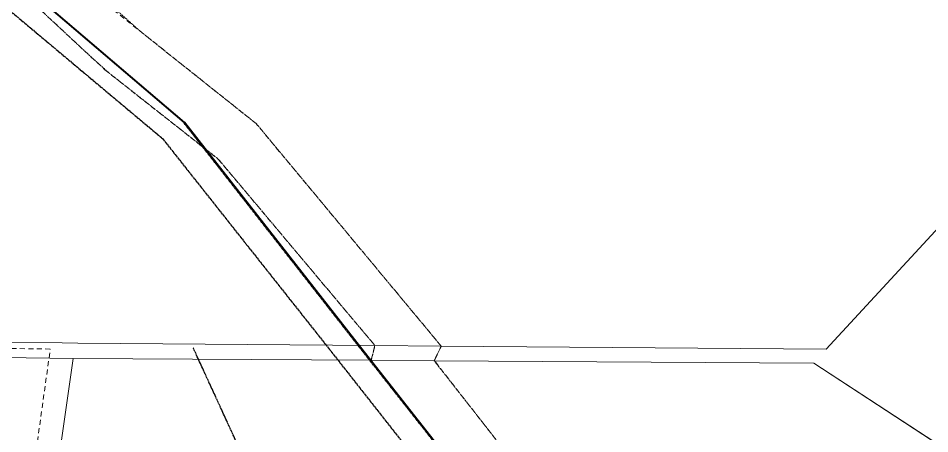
# Model space of a CAD drawing. Header units: metres. Extents: x 295944 to 299769, y 6164542 to 6170961.
# Drawn here: x 297257 to 297797, y 6168158 to 6168404 of the extents above; entities that cross this region are included whole.
import ezdxf

# ---------------------------------------------------------------- set-up
doc = ezdxf.new("R2010")
doc.units = ezdxf.units.M
for name, pattern in [('Cable Exist OH', [1, 1, 0]), ('Dash', [5, 3, -2]), ('HIDDEN', [0.375, 0.25, -0.125]), ('HIDDEN2', [0.1875, 0.125, -0.0625])]:
    doc.linetypes.add(name, pattern=pattern)
for name, color, linetype, lineweight in [('Cadastre Developer_SP_EXT', 9, 'Continuous', 5), ('Cadastre Easements_SP_EXT', 9, 'Continuous', 5), ('Cadastre Land Parcels_SP_EXT', 9, 'Continuous', 5), ('Cadastre Other Property_SP_EXT', 9, 'HIDDEN', 5)]:
    doc.layers.add(name, color=color, linetype=linetype, lineweight=lineweight)
doc.layers.add('Mains_HV_EXT', color=7, linetype='Continuous')
doc.layers.add('Mains_TR_EXT', color=7, linetype='Continuous')
doc.styles.get("Standard").update_dxf_attribs({"font": 'arial.ttf'})
doc.linetypes.add('Cable E OH', pattern='A,9.4,["E",Standard,S=1.7,R=0,X=0,Y=-1],0', length=9.4)
doc.linetypes.add('Cable P UG', pattern='A,6,-0.5,["P",Standard,S=1.7,R=0,X=0.5,Y=-1],-2.9', length=9.4)

msp = doc.modelspace()

# ---------------------------------------------------------------- linework, layer by layer
at = {"layer": 'Cadastre Developer_SP_EXT', "linetype": 'Dash'}
msp.add_lwpolyline([(297192.21, 6168148.96), (297266.14, 6168138.55), (297275.86, 6168208.14), (297206.21, 6168209), (297192.21, 6168148.96)], close=True, dxfattribs=at)
at = {"layer": 'Cadastre Easements_SP_EXT', "linetype": 'Dash'}
for p, q in [((297266.96, 6168411.93), (297308.13, 6168373.49)), ((297397.72, 6168341.64), (297312.21, 6168409.79)), ((297308.13, 6168373.49), (297375.38, 6168320.46)), ((297507.31, 6168209.86), (297397.72, 6168341.64)), ((297375.38, 6168320.46), (297468.06, 6168210.19)), ((297468.06, 6168210.19), (297465.74, 6168201.47)), ((297503.21, 6168201.23), (297507.31, 6168209.86)), ((297465.74, 6168201.47), (297738.38, 6167850.49)), ((297779.21, 6167847.09), (297503.21, 6168201.23)), ((297503.21, 6168201.23), (297503.21, 6168201.23))]:
    msp.add_line(p, q, dxfattribs=at)
at = {"layer": 'Cadastre Land Parcels_SP_EXT', "linetype": 'Continuous'}
for p, q in [((297289.3, 6168202.59), (297281.01, 6168143.37)), ((297465.74, 6168201.47), (297289.3, 6168202.59)), ((297503.21, 6168201.23), (297465.74, 6168201.47)), ((297727.84, 6168199.78), (297503.21, 6168201.23)), ((297948.28, 6168055.52), (297727.84, 6168199.78))]:
    msp.add_line(p, q, dxfattribs=at)
msp.add_lwpolyline([(298549.35, 6168915.52), (298086.63, 6168976.69), (298026.61, 6168523.77), (297959.19, 6168450.71), (297949.41, 6168440.11), (297926.7, 6168415.5), (297735.19, 6168207.96), (297507.31, 6168209.86), (297468.06, 6168210.19), (297292.19, 6168211.65), (297282.88, 6168211.73), (297221.82, 6168212.24), (297219.65, 6168203.45), (297219.65, 6168203.45), (297289.3, 6168202.6), (297465.74, 6168201.47), (297503.21, 6168201.22), (297727.84, 6168199.78), (297948.28, 6168055.52), (297973.31, 6168039.14), (298073.72, 6167973.43), (298115.98, 6168003.34), (298178.66, 6168037.5)], dxfattribs=at)
at = {"layer": 'Cadastre Other Property_SP_EXT', "linetype": 'HIDDEN2'}
for p, q in [((297329.3, 6168396.16), (297274.11, 6168445.34)), ((297265.57, 6168413.11), (297297.57, 6168383.34)), ((297346.59, 6168382.31), (297329.3, 6168396.16)), ((297297.57, 6168383.34), (297310.54, 6168371.69)), ((297397.88, 6168341.55), (297346.59, 6168382.31)), ((297310.54, 6168371.69), (297375.4, 6168320.56)), ((297507.29, 6168209.81), (297397.88, 6168341.55)), ((297375.4, 6168320.56), (297468.09, 6168210.11)), ((297468.09, 6168210.11), (297465.81, 6168201.31)), ((297503.14, 6168201.13), (297507.29, 6168209.81)), ((297465.81, 6168201.31), (297507.58, 6168147.6)), ((297533.82, 6168162.11), (297503.14, 6168201.13)), ((297735.26, 6167903.44), (297533.82, 6168162.11))]:
    msp.add_line(p, q, dxfattribs=at)
at = {"layer": 'Mains_HV_EXT', "linetype": 'Cable P UG'}
for p, q in [((297256.92, 6168426.14), (297355.14, 6168342.19)), ((297355.14, 6168342.19), (297459.22, 6168209.14)), ((297459.22, 6168209.14), (297525.07, 6168125.58))]:
    msp.add_line(p, q, dxfattribs=at)
at = {"layer": 'Mains_HV_EXT', "linetype": 'Cable E OH'}
for p, q in [((297257.11, 6168426.37), (297355.36, 6168342.4)), ((297355.36, 6168342.4), (297459.45, 6168209.33)), ((297459.45, 6168209.33), (297525.31, 6168125.77))]:
    msp.add_line(p, q, dxfattribs=at)
at = {"layer": 'Mains_HV_EXT', "linetype": 'Cable Exist OH'}
msp.add_line((297401.39, 6168119.62), (297360.44, 6168208.88), dxfattribs=at)
at = {"layer": 'Mains_TR_EXT', "linetype": 'Cable Exist OH'}
for p, q in [((297238.84, 6168419.5), (297342.25, 6168332.82)), ((297354.93, 6168341.98), (297458.98, 6168208.96)), ((297342.25, 6168332.82), (297440.56, 6168208.64)), ((297440.56, 6168208.64), (297516.28, 6168112.35)), ((297458.98, 6168208.96), (297524.83, 6168125.4))]:
    msp.add_line(p, q, dxfattribs=at)

doc.saveas('drawing.dxf')
